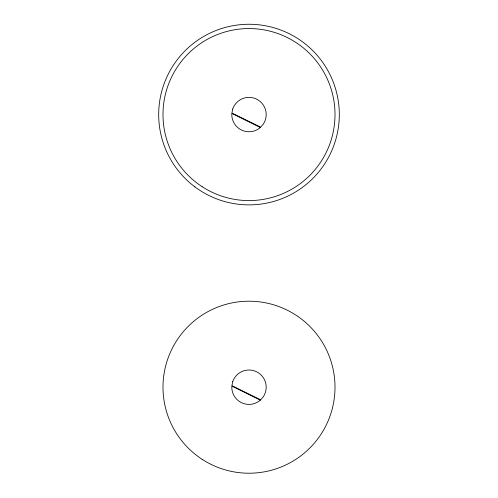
<?xml version="1.0" encoding="UTF-8"?>
<svg xmlns="http://www.w3.org/2000/svg" width="498" height="498" viewBox="0 0 498 498"><rect width="100%" height="100%" fill="white"/><g stroke="black" fill="none" stroke-linecap="round" stroke-linejoin="round"><path stroke-width="0.75" d="M232.715 109.025L231.919 113.009L260.616 127.189L263.293 124.139A17.2 17.2 0 0 0 256.619 99.146A17.2 17.2 0 0 0 232.715 109.025M232.715 381.667L231.919 385.645L260.616 399.826L263.293 396.775A17.2 17.2 0 0 0 256.619 371.788A17.2 17.2 0 0 0 232.715 381.667M260.329 127.513L231.838 113.432A17.2 17.2 0 0 0 260.329 127.513M260.329 400.149L231.838 386.068A17.2 17.2 0 0 0 260.329 400.149M202.213 186.738A86.005 86.005 0 0 0 334.893 119.003A86.005 86.005 0 0 0 209.895 37.966A86.005 86.005 0 0 0 202.213 186.738M194.886 186.868A90.306 90.306 0 0 0 338.671 125.284A90.306 90.306 0 0 0 213.443 31.555A90.306 90.306 0 0 0 194.886 186.868M202.213 459.374A86.005 86.005 0 0 0 334.893 391.646A86.005 86.005 0 0 0 209.895 310.609A86.005 86.005 0 0 0 202.213 459.374"/></g></svg>
